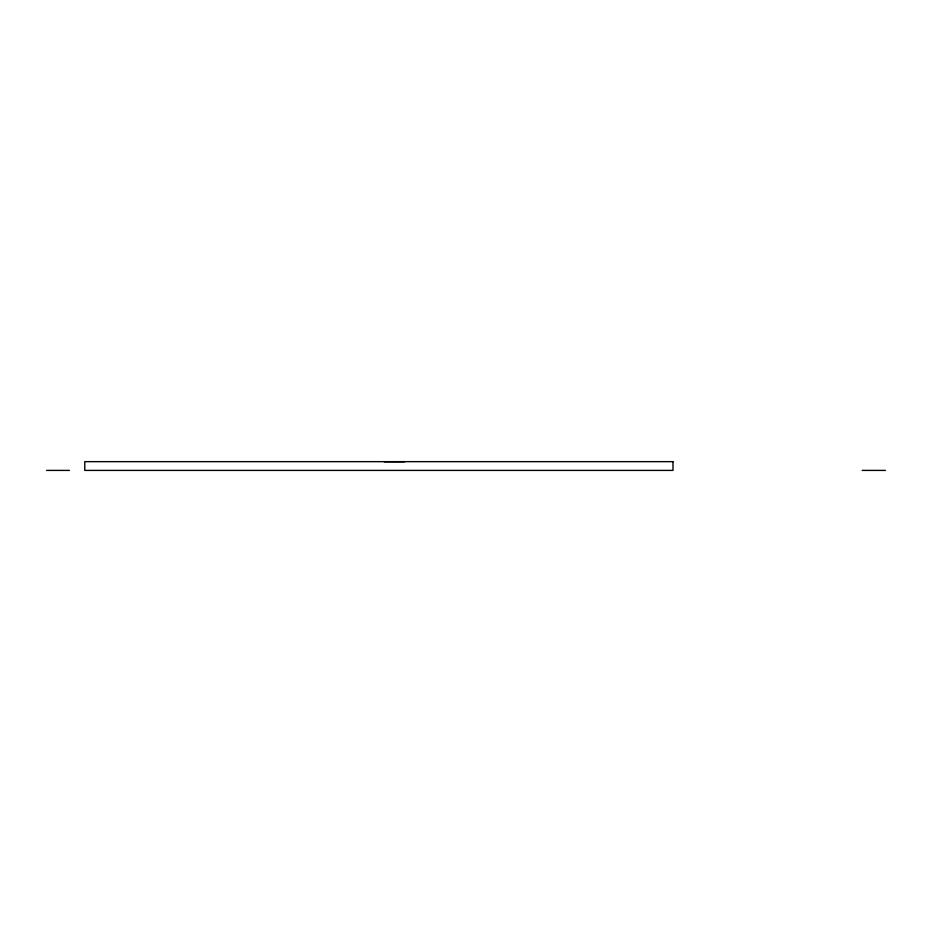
<?xml version="1.0" encoding="UTF-8"?>
<svg xmlns="http://www.w3.org/2000/svg" width="932" height="932" viewBox="0 0 932 932"><rect width="100%" height="100%" fill="white"/><g stroke="black" fill="none" stroke-linecap="round" stroke-linejoin="round"><path stroke-width="1.4" d="M384.17 461.806L404.511 461.829M46.6 470.404L69.399 470.404M862.182 470.404L885.4 470.404M672.997 461.655L84.789 461.655L84.789 470.404L672.997 470.404L672.997 461.655"/></g></svg>
